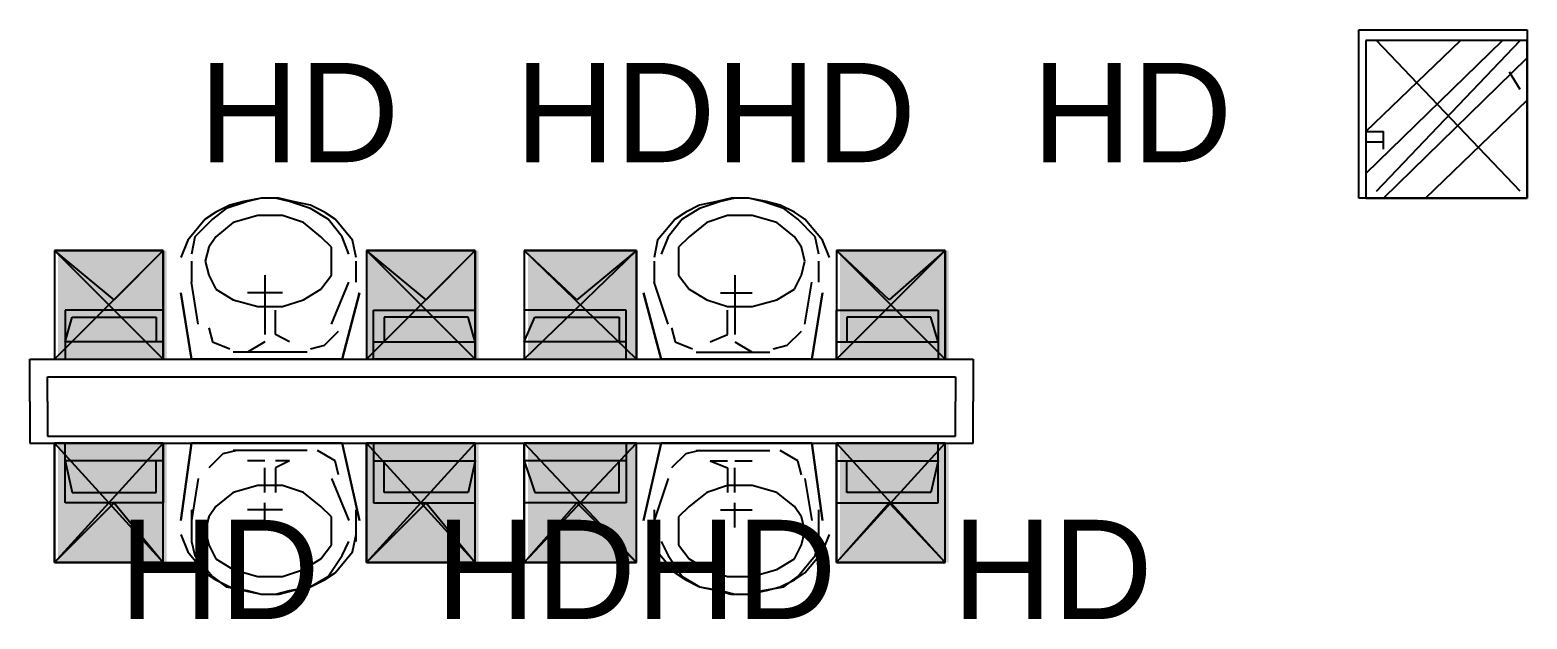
# Model space of a CAD drawing. Header units: millimetres. Extents: x 5 to 415, y 48 to 251.
# Drawn here: x 374.05 to 381.58, y 209.9 to 212.87 of the extents above; entities that cross this region are included whole.
import ezdxf

# ---------------------------------------------------------------- set-up
doc = ezdxf.new("R2010")
doc.units = ezdxf.units.MM
for name, color, linetype in [('H', 7, 'Continuous'), ('P', 7, 'Continuous'), ('T', 7, 'Continuous')]:
    doc.layers.add(name, color=color, linetype=linetype)

msp = doc.modelspace()

# ---------------------------------------------------------------- hatches: boundary and pattern name
at = {"layer": 'H', "linetype": 'Continuous'}
for points in [[(374.191, 211.208), (374.191, 211.755), (374.738, 211.755), (374.738, 211.208), (374.191, 211.208)], [(374.474, 211.508), (374.191, 211.755), (374.738, 211.755), (374.474, 211.508)], [(375.744, 211.208), (375.744, 211.755), (376.308, 211.755), (376.308, 211.208), (375.744, 211.208)], [(376.043, 211.508), (375.744, 211.755), (376.308, 211.755), (376.043, 211.508)], [(376.555, 211.208), (376.555, 211.755), (377.102, 211.755), (377.102, 211.208), (376.555, 211.208)], [(376.802, 211.508), (376.555, 211.755), (377.102, 211.755), (376.802, 211.508)], [(378.125, 211.208), (378.125, 211.755), (378.672, 211.755), (378.672, 211.208), (378.125, 211.208)], [(378.372, 211.508), (378.125, 211.755), (378.672, 211.755), (378.372, 211.508)], [(374.191, 210.185), (374.191, 210.785), (374.738, 210.785), (374.738, 210.185), (374.191, 210.185)], [(375.744, 210.185), (375.744, 210.785), (376.308, 210.785), (376.308, 210.185), (375.744, 210.185)], [(376.555, 210.185), (376.555, 210.785), (377.102, 210.785), (377.102, 210.185), (376.555, 210.185)], [(378.125, 210.185), (378.125, 210.785), (378.672, 210.785), (378.672, 210.185), (378.125, 210.185)], [(374.191, 210.185), (374.474, 210.485), (374.738, 210.185), (374.191, 210.185)], [(375.744, 210.185), (376.043, 210.485), (376.308, 210.185), (375.744, 210.185)], [(376.555, 210.185), (376.802, 210.485), (377.102, 210.185), (376.555, 210.185)], [(378.125, 210.185), (378.372, 210.485), (378.672, 210.185), (378.125, 210.185)]]:
    msp.add_hatch(color=256, dxfattribs=at).paths.add_polyline_path(points)

# ---------------------------------------------------------------- linework, layer by layer
at = {"layer": 'P'}
for points in [[(380.735, 212.019), (380.735, 212.866)], [(380.735, 212.866), (381.582, 212.866)], [(381.582, 212.866), (381.582, 212.019)], [(380.771, 212.355), (381.247, 212.813)], [(380.771, 212.143), (381.459, 212.813)], [(380.771, 212.813), (380.771, 212.019)], [(381.582, 212.813), (380.771, 212.813)], [(381.547, 212.055), (380.824, 212.813)], [(380.824, 212.055), (381.547, 212.813)], [(381.582, 212.019), (381.582, 212.813)], [(380.859, 212.019), (381.582, 212.725)], [(381.547, 212.566), (381.494, 212.654)], [(381.071, 212.019), (381.582, 212.513)], [(380.771, 212.355), (380.859, 212.355)], [(380.859, 212.266), (380.859, 212.355)], [(380.771, 212.302), (380.859, 212.302)], [(375.038, 211.967), (374.968, 211.914)], [(375.056, 211.984), (374.985, 211.949)], [(375.056, 211.984), (374.985, 211.949)], [(375.144, 212.002), (375.038, 211.967)], [(375.126, 212.002), (375.056, 211.984)], [(375.126, 212.002), (375.056, 211.984)], [(375.214, 212.019), (375.126, 212.002)], [(375.214, 212.019), (375.126, 212.002)], [(375.214, 212.019), (375.144, 212.002)], [(375.303, 212.019), (375.214, 212.019)], [(375.285, 212.019), (375.214, 212.019)], [(375.303, 212.019), (375.214, 212.019)], [(375.356, 212.002), (375.285, 212.019)], [(375.373, 212.002), (375.303, 212.019)], [(375.373, 212.002), (375.303, 212.019)], [(375.461, 211.967), (375.356, 212.002)], [(375.461, 211.984), (375.373, 212.002)], [(375.461, 211.984), (375.373, 212.002)], [(375.532, 211.949), (375.461, 211.984)], [(375.532, 211.949), (375.461, 211.984)], [(375.55, 211.914), (375.461, 211.967)], [(377.419, 211.967), (377.331, 211.914)], [(377.419, 211.984), (377.349, 211.949)], [(377.419, 211.984), (377.349, 211.949)], [(377.508, 212.002), (377.419, 211.984)], [(377.525, 212.002), (377.419, 211.967)], [(377.508, 212.002), (377.419, 211.984)], [(377.578, 212.019), (377.508, 212.002)], [(377.578, 212.019), (377.508, 212.002)], [(377.596, 212.019), (377.525, 212.002)], [(377.666, 212.019), (377.578, 212.019)], [(377.666, 212.019), (377.578, 212.019)], [(377.666, 212.019), (377.596, 212.019)], [(377.754, 212.002), (377.666, 212.019)], [(377.737, 212.002), (377.666, 212.019)], [(377.754, 212.002), (377.666, 212.019)], [(377.843, 211.967), (377.737, 212.002)], [(377.825, 211.984), (377.754, 212.002)], [(377.825, 211.984), (377.754, 212.002)], [(377.896, 211.949), (377.825, 211.984)], [(377.896, 211.949), (377.825, 211.984)], [(377.913, 211.914), (377.843, 211.967)], [(381.582, 212.019), (380.735, 212.019)], [(380.771, 212.019), (381.582, 212.019)], [(374.932, 211.914), (374.844, 211.808)], [(374.932, 211.914), (374.844, 211.808)], [(374.968, 211.914), (374.879, 211.825)], [(374.985, 211.949), (374.932, 211.914)], [(374.985, 211.949), (374.932, 211.914)], [(375.073, 211.896), (374.985, 211.825)], [(375.197, 211.931), (375.073, 211.896)], [(375.32, 211.931), (375.197, 211.931)], [(375.426, 211.896), (375.32, 211.931)], [(375.514, 211.825), (375.426, 211.896)], [(375.585, 211.914), (375.532, 211.949)], [(375.585, 211.914), (375.532, 211.949)], [(375.62, 211.825), (375.55, 211.914)], [(375.673, 211.808), (375.585, 211.914)], [(375.673, 211.808), (375.585, 211.914)], [(377.296, 211.914), (377.208, 211.808)], [(377.296, 211.914), (377.208, 211.808)], [(377.331, 211.914), (377.261, 211.825)], [(377.349, 211.949), (377.296, 211.914)], [(377.349, 211.949), (377.296, 211.914)], [(377.455, 211.896), (377.366, 211.825)], [(377.56, 211.931), (377.455, 211.896)], [(377.684, 211.931), (377.56, 211.931)], [(377.807, 211.896), (377.684, 211.931)], [(377.896, 211.825), (377.807, 211.896)], [(377.948, 211.914), (377.896, 211.949)], [(377.948, 211.914), (377.896, 211.949)], [(378.001, 211.825), (377.913, 211.914)], [(378.037, 211.808), (377.948, 211.914)], [(378.037, 211.808), (377.948, 211.914)], [(374.844, 211.808), (374.809, 211.72)], [(374.844, 211.808), (374.809, 211.72)], [(374.879, 211.825), (374.862, 211.737)], [(374.985, 211.825), (374.95, 211.773)], [(375.567, 211.773), (375.514, 211.825)], [(375.655, 211.737), (375.62, 211.825)], [(375.691, 211.72), (375.673, 211.808)], [(375.691, 211.72), (375.673, 211.808)], [(377.208, 211.808), (377.19, 211.72)], [(377.208, 211.808), (377.19, 211.72)], [(377.261, 211.825), (377.225, 211.737)], [(377.366, 211.825), (377.313, 211.773)], [(377.931, 211.773), (377.896, 211.825)], [(378.019, 211.737), (378.001, 211.825)], [(378.072, 211.72), (378.037, 211.808)], [(378.072, 211.72), (378.037, 211.808)], [(374.174, 211.755), (374.174, 211.208)], [(374.721, 211.208), (374.174, 211.755)], [(374.174, 211.755), (374.721, 211.755)], [(374.721, 211.208), (374.174, 211.755)], [(374.174, 211.755), (374.174, 211.208)], [(374.174, 211.755), (374.174, 211.208)], [(374.721, 211.755), (374.174, 211.755)], [(374.174, 211.755), (374.721, 211.755)], [(374.474, 211.508), (374.174, 211.755)], [(374.721, 211.755), (374.174, 211.208)], [(374.721, 211.208), (374.174, 211.755)], [(374.174, 211.755), (374.174, 211.208)], [(374.721, 211.755), (374.174, 211.755)], [(374.721, 211.755), (374.474, 211.508)], [(374.721, 211.755), (374.721, 211.208)], [(374.721, 211.208), (374.721, 211.755)], [(374.721, 211.208), (374.721, 211.755)], [(374.95, 211.773), (374.932, 211.702)], [(375.567, 211.702), (375.567, 211.773)], [(375.744, 211.755), (375.744, 211.208)], [(376.29, 211.208), (375.744, 211.755)], [(375.744, 211.755), (376.29, 211.755)], [(376.29, 211.208), (375.744, 211.755)], [(375.744, 211.755), (375.744, 211.208)], [(375.744, 211.755), (375.744, 211.208)], [(376.29, 211.755), (375.744, 211.755)], [(375.744, 211.755), (376.29, 211.755)], [(376.043, 211.508), (375.744, 211.755)], [(376.29, 211.755), (375.744, 211.208)], [(376.29, 211.208), (375.744, 211.755)], [(375.744, 211.755), (375.744, 211.208)], [(376.29, 211.755), (375.744, 211.755)], [(376.29, 211.755), (376.043, 211.508)], [(376.29, 211.755), (376.29, 211.208)], [(376.29, 211.208), (376.29, 211.755)], [(376.29, 211.208), (376.29, 211.755)], [(376.537, 211.755), (376.537, 211.208)], [(377.102, 211.208), (376.537, 211.755)], [(376.537, 211.755), (377.102, 211.755)], [(377.102, 211.208), (376.537, 211.755)], [(376.537, 211.755), (376.537, 211.208)], [(376.537, 211.755), (376.537, 211.208)], [(377.102, 211.755), (376.537, 211.755)], [(376.537, 211.755), (377.102, 211.755)], [(376.802, 211.508), (376.537, 211.755)], [(377.102, 211.755), (376.537, 211.208)], [(377.102, 211.208), (376.537, 211.755)], [(376.537, 211.755), (376.537, 211.208)], [(377.102, 211.755), (376.537, 211.755)], [(377.102, 211.755), (376.802, 211.508)], [(377.102, 211.755), (377.102, 211.208)], [(377.102, 211.208), (377.102, 211.755)], [(377.102, 211.208), (377.102, 211.755)], [(377.313, 211.773), (377.313, 211.702)], [(377.948, 211.702), (377.931, 211.773)], [(378.107, 211.755), (378.107, 211.208)], [(378.654, 211.208), (378.107, 211.755)], [(378.107, 211.755), (378.654, 211.755)], [(378.654, 211.208), (378.107, 211.755)], [(378.107, 211.755), (378.107, 211.208)], [(378.107, 211.755), (378.107, 211.208)], [(378.654, 211.755), (378.107, 211.755)], [(378.107, 211.755), (378.654, 211.755)], [(378.372, 211.508), (378.107, 211.755)], [(378.654, 211.755), (378.107, 211.208)], [(378.654, 211.208), (378.107, 211.755)], [(378.107, 211.755), (378.107, 211.208)], [(378.654, 211.755), (378.107, 211.755)], [(378.654, 211.755), (378.372, 211.508)], [(378.654, 211.755), (378.654, 211.208)], [(378.654, 211.208), (378.654, 211.755)], [(378.654, 211.208), (378.654, 211.755)], [(374.862, 211.702), (374.862, 211.596)], [(374.862, 211.702), (374.862, 211.596)], [(374.862, 211.702), (374.862, 211.596)], [(374.932, 211.702), (374.95, 211.631)], [(375.567, 211.631), (375.567, 211.702)], [(375.691, 211.596), (375.691, 211.702)], [(375.691, 211.596), (375.691, 211.702)], [(375.691, 211.596), (375.691, 211.702)], [(377.19, 211.702), (377.19, 211.596)], [(377.19, 211.702), (377.19, 211.596)], [(377.19, 211.702), (377.19, 211.596)], [(377.313, 211.702), (377.313, 211.631)], [(377.931, 211.631), (377.948, 211.702)], [(378.019, 211.596), (378.019, 211.702)], [(378.019, 211.596), (378.019, 211.702)], [(378.019, 211.596), (378.019, 211.702)], [(374.897, 211.384), (374.862, 211.596)], [(374.95, 211.631), (374.985, 211.561)], [(375.232, 211.631), (375.232, 211.455)], [(375.514, 211.561), (375.567, 211.631)], [(375.567, 211.384), (375.655, 211.596)], [(377.261, 211.384), (377.19, 211.596)], [(377.313, 211.631), (377.366, 211.561)], [(377.596, 211.631), (377.596, 211.455)], [(377.896, 211.561), (377.931, 211.631)], [(377.948, 211.384), (377.984, 211.596)], [(374.862, 211.208), (374.809, 211.543)], [(374.809, 211.543), (374.862, 211.208)], [(374.985, 211.561), (375.073, 211.508)], [(375.073, 211.508), (375.197, 211.473)], [(375.32, 211.543), (375.144, 211.543)], [(375.32, 211.473), (375.426, 211.508)], [(375.426, 211.508), (375.514, 211.561)], [(375.62, 211.208), (375.708, 211.543)], [(375.708, 211.543), (375.62, 211.208)], [(377.225, 211.208), (377.137, 211.543)], [(377.137, 211.543), (377.225, 211.208)], [(377.366, 211.561), (377.455, 211.508)], [(377.455, 211.508), (377.56, 211.473)], [(377.525, 211.543), (377.684, 211.543)], [(377.684, 211.473), (377.807, 211.508)], [(377.807, 211.508), (377.896, 211.561)], [(377.984, 211.208), (378.037, 211.543)], [(378.037, 211.543), (377.984, 211.208)], [(374.721, 211.455), (374.227, 211.455)], [(374.227, 211.455), (374.227, 211.296)], [(374.721, 211.296), (374.721, 211.455)], [(375.197, 211.473), (375.32, 211.473)], [(375.232, 211.455), (375.232, 211.332)], [(375.285, 211.332), (375.285, 211.455)], [(375.779, 211.296), (375.779, 211.455)], [(375.779, 211.455), (376.29, 211.455)], [(376.29, 211.455), (376.29, 211.296)], [(377.049, 211.455), (376.537, 211.455)], [(376.537, 211.455), (376.537, 211.296)], [(377.049, 211.296), (377.049, 211.455)], [(377.56, 211.473), (377.684, 211.473)], [(377.56, 211.332), (377.56, 211.455)], [(377.596, 211.455), (377.596, 211.332)], [(378.107, 211.296), (378.107, 211.455)], [(378.107, 211.455), (378.619, 211.455)], [(378.619, 211.455), (378.619, 211.296)], [(374.227, 211.296), (374.262, 211.42)], [(374.262, 211.42), (374.685, 211.42)], [(374.685, 211.42), (374.685, 211.296)], [(374.95, 211.367), (374.968, 211.296)], [(375.532, 211.279), (375.603, 211.349)], [(376.255, 211.42), (375.832, 211.42)], [(375.832, 211.42), (375.832, 211.296)], [(376.29, 211.296), (376.255, 211.42)], [(376.537, 211.296), (376.59, 211.42)], [(376.59, 211.42), (377.014, 211.42)], [(377.014, 211.42), (377.014, 211.296)], [(377.278, 211.367), (377.296, 211.296)], [(377.86, 211.279), (377.931, 211.349)], [(378.583, 211.42), (378.16, 211.42)], [(378.16, 211.42), (378.16, 211.296)], [(378.619, 211.296), (378.583, 211.42)], [(374.721, 211.296), (374.227, 211.296)], [(374.227, 211.296), (374.227, 211.208)], [(374.721, 211.208), (374.721, 211.296)], [(374.968, 211.296), (375.056, 211.261)], [(375.232, 211.296), (375.144, 211.243)], [(375.356, 211.296), (375.285, 211.332)], [(375.461, 211.261), (375.532, 211.279)], [(375.779, 211.208), (375.779, 211.296)], [(375.779, 211.296), (376.29, 211.296)], [(376.29, 211.296), (376.29, 211.208)], [(377.049, 211.296), (376.537, 211.296)], [(376.537, 211.296), (376.537, 211.208)], [(377.049, 211.208), (377.049, 211.296)], [(377.296, 211.296), (377.384, 211.261)], [(377.472, 211.296), (377.56, 211.332)], [(377.596, 211.296), (377.684, 211.243)], [(377.79, 211.261), (377.86, 211.279)], [(378.107, 211.208), (378.107, 211.296)], [(378.107, 211.296), (378.619, 211.296)], [(378.619, 211.296), (378.619, 211.208)], [(374.05, 210.996), (374.05, 211.208)], [(374.05, 211.208), (378.795, 211.208)], [(374.174, 211.208), (374.721, 211.208)], [(374.174, 211.208), (374.721, 211.208)], [(374.174, 211.208), (374.721, 211.208)], [(374.227, 211.208), (374.721, 211.208)], [(375.62, 211.208), (374.862, 211.208)], [(374.862, 211.208), (375.62, 211.208)], [(375.62, 211.208), (374.862, 211.208)], [(374.862, 211.208), (375.62, 211.208)], [(375.444, 211.243), (375.073, 211.243)], [(375.356, 211.243), (375.285, 211.243)], [(375.744, 211.208), (376.29, 211.208)], [(375.744, 211.208), (376.29, 211.208)], [(375.744, 211.208), (376.29, 211.208)], [(376.29, 211.208), (375.779, 211.208)], [(376.537, 211.208), (377.049, 211.208)], [(376.537, 211.208), (377.102, 211.208)], [(376.537, 211.208), (377.102, 211.208)], [(376.537, 211.208), (377.102, 211.208)], [(377.225, 211.208), (377.984, 211.208)], [(377.984, 211.208), (377.225, 211.208)], [(377.225, 211.208), (377.984, 211.208)], [(377.984, 211.208), (377.225, 211.208)], [(377.402, 211.243), (377.772, 211.243)], [(377.472, 211.243), (377.56, 211.243)], [(378.619, 211.208), (378.107, 211.208)], [(378.107, 211.208), (378.654, 211.208)], [(378.107, 211.208), (378.654, 211.208)], [(378.107, 211.208), (378.654, 211.208)], [(378.795, 211.208), (378.795, 210.996)], [(374.138, 210.996), (374.138, 211.12)], [(374.138, 211.12), (378.707, 211.12)], [(378.707, 211.12), (378.707, 210.996)], [(374.05, 210.996), (374.05, 210.785)], [(374.138, 210.996), (374.138, 210.82)], [(378.707, 210.82), (378.707, 210.996)], [(378.795, 210.785), (378.795, 210.996)], [(374.05, 210.785), (378.795, 210.785)], [(374.138, 210.82), (378.707, 210.82)], [(374.174, 210.185), (374.174, 210.785)], [(374.174, 210.785), (374.721, 210.185)], [(374.174, 210.785), (374.721, 210.185)], [(374.721, 210.785), (374.174, 210.785)], [(374.721, 210.785), (374.174, 210.785)], [(374.174, 210.785), (374.174, 210.185)], [(374.174, 210.185), (374.721, 210.785)], [(374.174, 210.785), (374.721, 210.185)], [(374.721, 210.785), (374.174, 210.785)], [(374.174, 210.785), (374.174, 210.185)], [(374.227, 210.697), (374.227, 210.785)], [(374.227, 210.785), (374.721, 210.785)], [(374.721, 210.785), (374.721, 210.697)], [(374.721, 210.185), (374.721, 210.785)], [(374.721, 210.185), (374.721, 210.785)], [(374.721, 210.185), (374.721, 210.785)], [(374.721, 210.185), (374.721, 210.785)], [(374.862, 210.785), (374.809, 210.397)], [(374.809, 210.397), (374.862, 210.785)], [(375.62, 210.785), (374.862, 210.785)], [(374.862, 210.785), (375.62, 210.785)], [(375.091, 210.749), (375.02, 210.732)], [(375.444, 210.749), (375.073, 210.749)], [(375.585, 210.697), (375.497, 210.749)], [(375.62, 210.785), (375.708, 210.397)], [(375.708, 210.397), (375.62, 210.785)], [(375.744, 210.185), (375.744, 210.785)], [(375.744, 210.785), (376.29, 210.185)], [(375.744, 210.785), (376.29, 210.185)], [(376.29, 210.785), (375.744, 210.785)], [(376.29, 210.785), (375.744, 210.785)], [(375.744, 210.785), (375.744, 210.185)], [(375.744, 210.185), (376.29, 210.785)], [(375.744, 210.785), (376.29, 210.185)], [(376.29, 210.785), (375.744, 210.785)], [(375.744, 210.785), (375.744, 210.185)], [(375.779, 210.785), (375.779, 210.697)], [(376.29, 210.785), (375.779, 210.785)], [(376.29, 210.697), (376.29, 210.785)], [(376.29, 210.185), (376.29, 210.785)], [(376.29, 210.185), (376.29, 210.785)], [(376.29, 210.185), (376.29, 210.785)], [(376.29, 210.185), (376.29, 210.785)], [(376.537, 210.697), (376.537, 210.785)], [(376.537, 210.785), (377.049, 210.785)], [(376.537, 210.185), (376.537, 210.785)], [(376.537, 210.785), (377.102, 210.185)], [(376.537, 210.785), (377.102, 210.185)], [(377.102, 210.785), (376.537, 210.785)], [(377.102, 210.785), (376.537, 210.785)], [(376.537, 210.785), (376.537, 210.185)], [(376.537, 210.185), (377.102, 210.785)], [(376.537, 210.785), (377.102, 210.185)], [(377.102, 210.785), (376.537, 210.785)], [(376.537, 210.785), (376.537, 210.185)], [(377.049, 210.785), (377.049, 210.697)], [(377.102, 210.185), (377.102, 210.785)], [(377.102, 210.185), (377.102, 210.785)], [(377.102, 210.185), (377.102, 210.785)], [(377.102, 210.185), (377.102, 210.785)], [(377.225, 210.785), (377.137, 210.397)], [(377.137, 210.397), (377.225, 210.785)], [(377.225, 210.785), (377.984, 210.785)], [(377.984, 210.785), (377.225, 210.785)], [(377.419, 210.749), (377.349, 210.732)], [(377.402, 210.749), (377.772, 210.749)], [(377.913, 210.697), (377.825, 210.749)], [(377.984, 210.785), (378.037, 210.397)], [(378.037, 210.397), (377.984, 210.785)], [(378.107, 210.785), (378.107, 210.697)], [(378.619, 210.785), (378.107, 210.785)], [(378.107, 210.185), (378.107, 210.785)], [(378.107, 210.785), (378.654, 210.185)], [(378.107, 210.785), (378.654, 210.185)], [(378.654, 210.785), (378.107, 210.785)], [(378.654, 210.785), (378.107, 210.785)], [(378.107, 210.785), (378.107, 210.185)], [(378.107, 210.185), (378.654, 210.785)], [(378.107, 210.785), (378.654, 210.185)], [(378.654, 210.785), (378.107, 210.785)], [(378.107, 210.785), (378.107, 210.185)], [(378.619, 210.697), (378.619, 210.785)], [(378.654, 210.185), (378.654, 210.785)], [(378.654, 210.185), (378.654, 210.785)], [(378.654, 210.185), (378.654, 210.785)], [(378.654, 210.185), (378.654, 210.785)], [(374.227, 210.485), (374.227, 210.697)], [(374.227, 210.697), (374.262, 210.538)], [(374.721, 210.697), (374.227, 210.697)], [(374.685, 210.538), (374.685, 210.697)], [(374.721, 210.697), (374.721, 210.485)], [(375.02, 210.732), (374.95, 210.661)], [(375.232, 210.697), (375.144, 210.697)], [(375.356, 210.697), (375.285, 210.697)], [(375.356, 210.697), (375.285, 210.661)], [(375.603, 210.626), (375.585, 210.697)], [(375.779, 210.697), (375.779, 210.485)], [(375.779, 210.697), (376.29, 210.697)], [(375.832, 210.538), (375.832, 210.697)], [(376.29, 210.697), (376.255, 210.538)], [(376.29, 210.485), (376.29, 210.697)], [(376.537, 210.485), (376.537, 210.697)], [(376.537, 210.697), (376.59, 210.538)], [(377.049, 210.697), (376.537, 210.697)], [(377.014, 210.538), (377.014, 210.697)], [(377.049, 210.697), (377.049, 210.485)], [(377.349, 210.732), (377.278, 210.661)], [(377.472, 210.697), (377.56, 210.697)], [(377.472, 210.697), (377.56, 210.661)], [(377.596, 210.697), (377.684, 210.697)], [(377.931, 210.626), (377.913, 210.697)], [(378.107, 210.697), (378.107, 210.485)], [(378.107, 210.697), (378.619, 210.697)], [(378.16, 210.538), (378.16, 210.697)], [(378.619, 210.697), (378.583, 210.538)], [(378.619, 210.485), (378.619, 210.697)], [(374.897, 210.608), (374.862, 210.397)], [(375.232, 210.538), (375.232, 210.661)], [(375.285, 210.661), (375.285, 210.538)], [(375.567, 210.608), (375.655, 210.397)], [(377.261, 210.608), (377.19, 210.397)], [(377.56, 210.661), (377.56, 210.538)], [(377.596, 210.538), (377.596, 210.661)], [(377.948, 210.608), (377.984, 210.397)], [(374.262, 210.538), (374.685, 210.538)], [(375.073, 210.538), (374.985, 210.467)], [(375.197, 210.573), (375.073, 210.538)], [(375.32, 210.573), (375.197, 210.573)], [(375.426, 210.538), (375.32, 210.573)], [(375.514, 210.467), (375.426, 210.538)], [(376.255, 210.538), (375.832, 210.538)], [(376.59, 210.538), (377.014, 210.538)], [(377.455, 210.538), (377.366, 210.467)], [(377.56, 210.573), (377.455, 210.538)], [(377.684, 210.573), (377.56, 210.573)], [(377.807, 210.538), (377.684, 210.573)], [(377.896, 210.467), (377.807, 210.538)], [(378.583, 210.538), (378.16, 210.538)], [(374.174, 210.185), (374.474, 210.485)], [(374.721, 210.485), (374.227, 210.485)], [(374.474, 210.485), (374.721, 210.185)], [(374.862, 210.45), (374.862, 210.326)], [(374.862, 210.45), (374.862, 210.326)], [(374.985, 210.467), (374.95, 210.414)], [(375.32, 210.45), (375.144, 210.45)], [(375.232, 210.361), (375.232, 210.485)], [(375.567, 210.414), (375.514, 210.467)], [(375.691, 210.326), (375.691, 210.45)], [(375.691, 210.326), (375.691, 210.45)], [(375.744, 210.185), (376.043, 210.485)], [(375.779, 210.485), (376.29, 210.485)], [(376.043, 210.485), (376.29, 210.185)], [(377.049, 210.485), (376.537, 210.485)], [(376.537, 210.185), (376.802, 210.485)], [(376.802, 210.485), (377.102, 210.185)], [(377.19, 210.45), (377.19, 210.326)], [(377.19, 210.45), (377.19, 210.326)], [(377.366, 210.467), (377.313, 210.414)], [(377.525, 210.45), (377.684, 210.45)], [(377.596, 210.361), (377.596, 210.485)], [(377.931, 210.414), (377.896, 210.467)], [(378.019, 210.326), (378.019, 210.45)], [(378.019, 210.326), (378.019, 210.45)], [(378.107, 210.485), (378.619, 210.485)], [(378.107, 210.185), (378.372, 210.485)], [(378.372, 210.485), (378.654, 210.185)], [(374.862, 210.414), (374.862, 210.291)], [(374.95, 210.414), (374.932, 210.344)], [(375.567, 210.344), (375.567, 210.414)], [(375.691, 210.291), (375.691, 210.414)], [(377.19, 210.414), (377.19, 210.291)], [(377.313, 210.414), (377.313, 210.344)], [(377.948, 210.344), (377.931, 210.414)], [(378.019, 210.291), (378.019, 210.414)], [(374.809, 210.326), (374.844, 210.238)], [(374.809, 210.326), (374.844, 210.238)], [(374.932, 210.344), (374.95, 210.273)], [(375.567, 210.273), (375.567, 210.344)], [(375.673, 210.238), (375.691, 210.326)], [(375.673, 210.238), (375.691, 210.326)], [(377.19, 210.326), (377.208, 210.238)], [(377.19, 210.326), (377.208, 210.238)], [(377.313, 210.344), (377.313, 210.273)], [(377.931, 210.273), (377.948, 210.344)], [(378.037, 210.238), (378.072, 210.326)], [(378.037, 210.238), (378.072, 210.326)], [(374.844, 210.238), (374.932, 210.132)], [(374.844, 210.238), (374.932, 210.132)], [(374.862, 210.291), (374.879, 210.22)], [(374.879, 210.22), (374.968, 210.114)], [(374.95, 210.273), (374.985, 210.203)], [(375.514, 210.203), (375.567, 210.273)], [(375.55, 210.114), (375.62, 210.22)], [(375.585, 210.132), (375.673, 210.238)], [(375.585, 210.132), (375.673, 210.238)], [(375.62, 210.22), (375.655, 210.291)], [(377.208, 210.238), (377.296, 210.132)], [(377.208, 210.238), (377.296, 210.132)], [(377.225, 210.291), (377.261, 210.22)], [(377.261, 210.22), (377.331, 210.114)], [(377.313, 210.273), (377.366, 210.203)], [(377.896, 210.203), (377.931, 210.273)], [(377.913, 210.114), (378.001, 210.22)], [(377.948, 210.132), (378.037, 210.238)], [(377.948, 210.132), (378.037, 210.238)], [(378.001, 210.22), (378.019, 210.291)], [(374.721, 210.185), (374.174, 210.185)], [(374.174, 210.185), (374.721, 210.185)], [(374.721, 210.185), (374.174, 210.185)], [(374.174, 210.185), (374.721, 210.185)], [(374.985, 210.203), (375.073, 210.15)], [(375.073, 210.15), (375.197, 210.114)], [(375.32, 210.114), (375.426, 210.15)], [(375.426, 210.15), (375.514, 210.203)], [(376.29, 210.185), (375.744, 210.185)], [(375.744, 210.185), (376.29, 210.185)], [(376.29, 210.185), (375.744, 210.185)], [(375.744, 210.185), (376.29, 210.185)], [(377.102, 210.185), (376.537, 210.185)], [(376.537, 210.185), (377.102, 210.185)], [(377.102, 210.185), (376.537, 210.185)], [(376.537, 210.185), (377.102, 210.185)], [(377.366, 210.203), (377.455, 210.15)], [(377.455, 210.15), (377.56, 210.114)], [(377.684, 210.114), (377.807, 210.15)], [(377.807, 210.15), (377.896, 210.203)], [(378.654, 210.185), (378.107, 210.185)], [(378.107, 210.185), (378.654, 210.185)], [(378.654, 210.185), (378.107, 210.185)], [(378.107, 210.185), (378.654, 210.185)], [(374.932, 210.132), (374.985, 210.097)], [(374.932, 210.132), (374.985, 210.097)], [(374.968, 210.114), (375.038, 210.062)], [(374.985, 210.097), (375.056, 210.062)], [(374.985, 210.097), (375.056, 210.062)], [(375.197, 210.114), (375.32, 210.114)], [(375.461, 210.062), (375.55, 210.114)], [(375.461, 210.062), (375.532, 210.097)], [(375.461, 210.062), (375.532, 210.097)], [(375.532, 210.097), (375.585, 210.132)], [(375.532, 210.097), (375.585, 210.132)], [(377.296, 210.132), (377.349, 210.097)], [(377.296, 210.132), (377.349, 210.097)], [(377.331, 210.114), (377.419, 210.062)], [(377.349, 210.097), (377.419, 210.062)], [(377.349, 210.097), (377.419, 210.062)], [(377.56, 210.114), (377.684, 210.114)], [(377.825, 210.062), (377.896, 210.097)], [(377.825, 210.062), (377.896, 210.097)], [(377.843, 210.062), (377.913, 210.114)], [(377.896, 210.097), (377.948, 210.132)], [(377.896, 210.097), (377.948, 210.132)], [(375.038, 210.062), (375.144, 210.044)], [(375.056, 210.062), (375.126, 210.044)], [(375.056, 210.062), (375.126, 210.044)], [(375.126, 210.044), (375.214, 210.026)], [(375.126, 210.044), (375.214, 210.026)], [(375.144, 210.044), (375.214, 210.026)], [(375.214, 210.026), (375.303, 210.026)], [(375.214, 210.026), (375.285, 210.026)], [(375.214, 210.026), (375.303, 210.026)], [(375.285, 210.026), (375.356, 210.044)], [(375.303, 210.026), (375.373, 210.044)], [(375.303, 210.026), (375.373, 210.044)], [(375.356, 210.044), (375.461, 210.062)], [(375.373, 210.044), (375.461, 210.062)], [(375.373, 210.044), (375.461, 210.062)], [(377.419, 210.062), (377.508, 210.044)], [(377.419, 210.062), (377.525, 210.044)], [(377.419, 210.062), (377.508, 210.044)], [(377.508, 210.044), (377.578, 210.026)], [(377.508, 210.044), (377.578, 210.026)], [(377.525, 210.044), (377.596, 210.026)], [(377.578, 210.026), (377.666, 210.026)], [(377.578, 210.026), (377.666, 210.026)], [(377.596, 210.026), (377.666, 210.026)], [(377.666, 210.026), (377.754, 210.044)], [(377.666, 210.026), (377.737, 210.044)], [(377.666, 210.026), (377.754, 210.044)], [(377.737, 210.044), (377.843, 210.062)], [(377.754, 210.044), (377.825, 210.062)], [(377.754, 210.044), (377.825, 210.062)]]:
    msp.add_lwpolyline(points, dxfattribs=at)

# ---------------------------------------------------------------- texts
at = {"layer": 'T', "char_height": 0.5, "attachment_point": 7}
for insert in [(374.9, 212.2), (374.5, 209.9)]:
    msp.add_mtext('{\\fArial|b0|i0|c0|p18;HD   HDHD   HD}', dxfattribs=dict(at, insert=insert))

doc.saveas('drawing.dxf')
